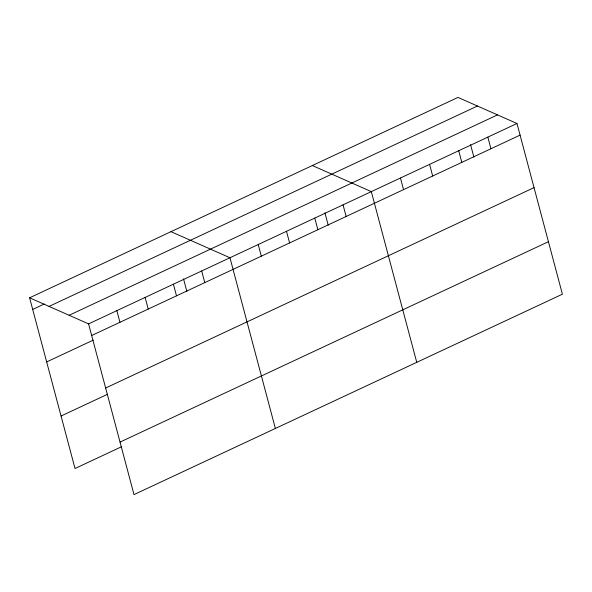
<?xml version="1.0" encoding="UTF-8"?>
<svg xmlns="http://www.w3.org/2000/svg" width="592" height="592" viewBox="0 0 592 592"><rect width="100%" height="100%" fill="white"/><g stroke="black" fill="none" stroke-linecap="round" stroke-linejoin="round"><path stroke-width="0.89" d="M29.6 297.798L457.993 97.406L516.979 123.491L562.4 294.202L134.007 494.594L88.578 323.883L29.6 297.798L75.021 468.509L121.589 446.723M32.693 309.431L44.333 303.985M49.062 306.404L477.463 106.012M69.116 315.277L497.517 114.885M88.578 323.883L516.979 123.491M91.679 335.516L520.072 135.124M46.664 361.927L93.233 340.141M105.642 388.012L534.043 187.62M61.057 416.013L107.626 394.228M120.035 442.098L548.429 241.706M312.339 165.538L371.325 191.623L416.746 362.334M170.97 231.672L229.955 257.749L275.376 428.46M487.845 137.115L490.938 148.747M470.559 144.626L473.874 157.087M458.719 150.745L461.812 162.371M429.585 164.369L432.678 176.002M400.451 178L403.552 189.625M343.049 204.847L346.142 216.48M324.904 212.765L328.22 225.219M314.774 218.078L317.867 229.703M286.498 231.302L289.592 242.935M258.223 244.526L261.324 256.158M201.68 270.981L204.773 282.606M183.535 278.891L186.85 291.345M173.404 284.204L176.497 295.837M145.129 297.428L148.222 309.061M116.853 310.659L119.947 322.285"/></g></svg>
